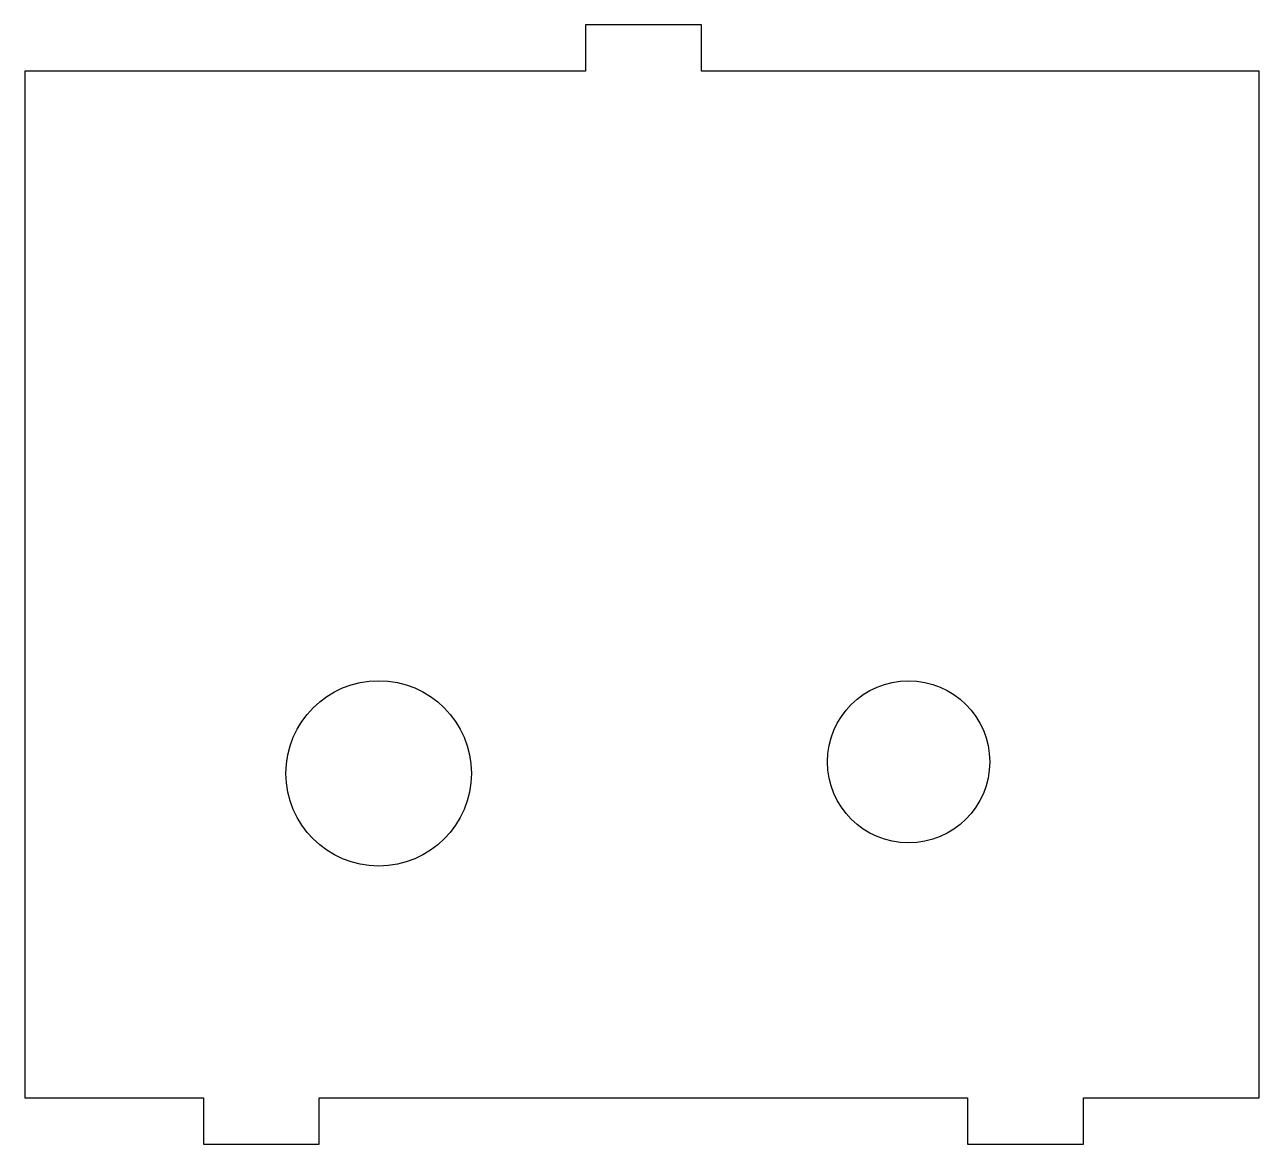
# Model space of a CAD drawing. Header units: millimetres. Extents: x -120.8 to -67.6, y 0 to 48.3.
import ezdxf

# ---------------------------------------------------------------- set-up
doc = ezdxf.new("R2010")
doc.units = ezdxf.units.MM
doc.layers.get('0').update_dxf_attribs({"linetype": 'CONTINUOUS'})

msp = doc.modelspace()

# ---------------------------------------------------------------- linework, layer by layer
msp.add_lwpolyline([(-75.154, 2), (-67.571, 2), (-67.571, 46.3), (-91.638, 46.3), (-91.638, 48.3), (-96.638, 48.3), (-96.638, 46.3), (-120.831, 46.3), (-120.831, 2), (-113.121, 2), (-113.121, 0), (-108.121, 0), (-108.121, 2), (-80.154, 2), (-80.154, 0), (-75.154, 0)], close=True)
for centre, radius in [((-105.56, 16), 4), ((-82.7, 16.5), 3.5)]:
    msp.add_circle(centre, radius)

doc.saveas('drawing.dxf')
